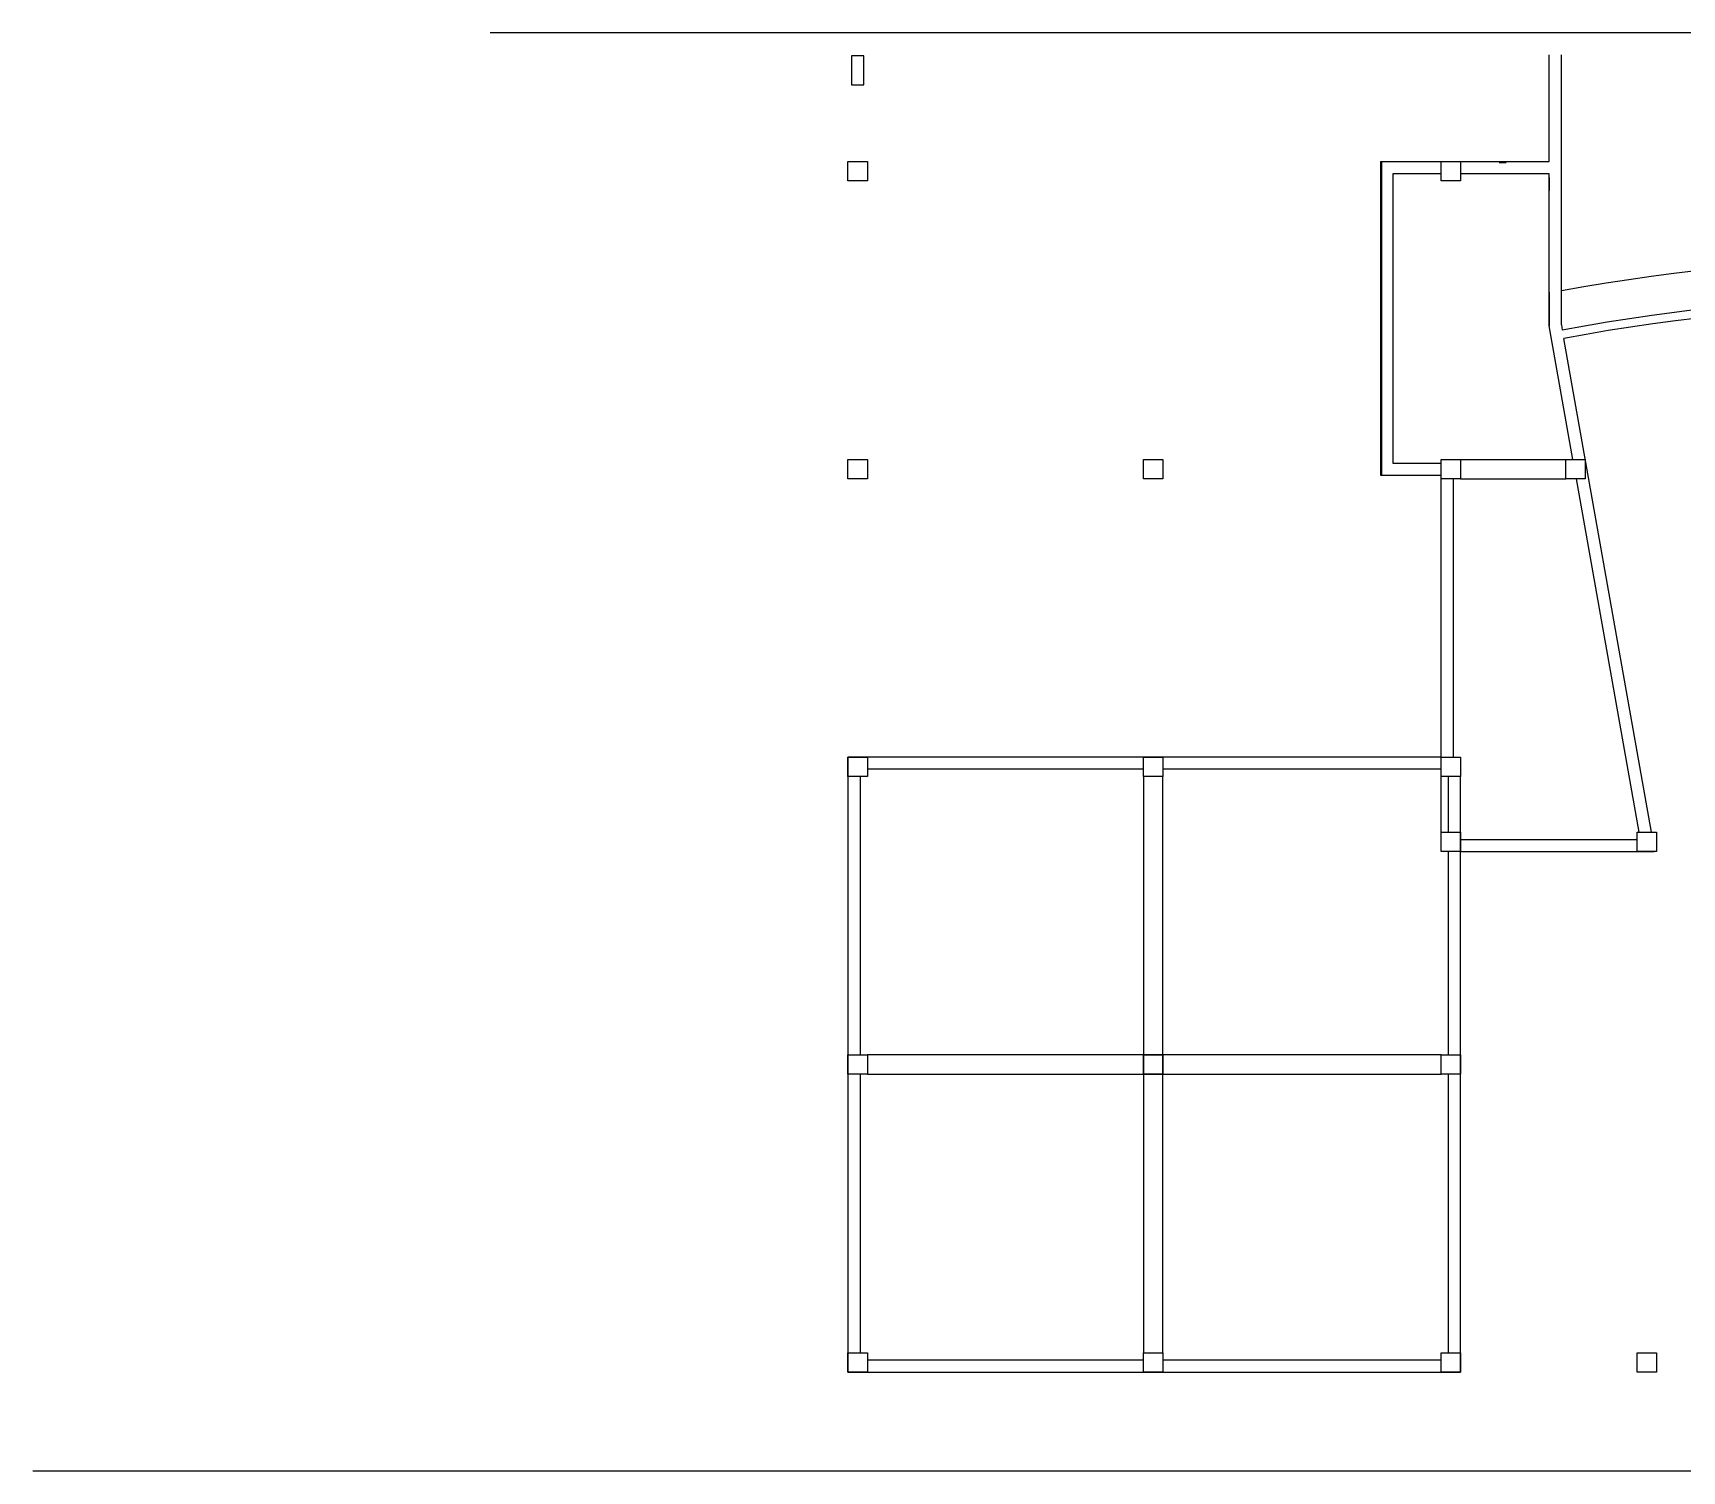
# Model space of a CAD drawing. Header units: inches. Extents: x -1801 to 10077, y -675 to 2295.
# Drawn here: x -1801 to 1605, y -675 to 2295 of the extents above; entities that cross this region are included whole.
import ezdxf

# ---------------------------------------------------------------- set-up
doc = ezdxf.new("R2010")
doc.units = ezdxf.units.IN
doc.layers.add('A4_OP', color=7, linetype='Continuous')

msp = doc.modelspace()

# ---------------------------------------------------------------- linework, layer by layer
for p, q in [((3443.5, 2295.1), (-856.7, 2295.1)), ((1226.6, 2027.9), (1241.6, 2027.9)), ((1147.1, 1414.4), (1364.6, 1414.4)), ((1147.1, 1374.4), (1364.6, 1374.4)), ((492.1, 759.4), (492.1, -430.6)), ((532.1, -430.6), (532.1, 759.4)), ((1107.1, 644.4), (1107.1, 759.4)), ((1107.1, 184.4), (-77.9, 184.4)), ((-77.9, 144.4), (-12.9, 144.4)), ((-12.9, 144.4), (1107.1, 144.4)), ((3443.5, -674.9), (-1801.1, -674.9))]:
    msp.add_line(p, q)
msp.add_arc((2101.7, -2260.2), 4011.2, 79.305, 100.6951)
at = {"layer": 'A4_OP'}
for points in [[(1330.3, 2029.4), (1330.3, 2250.1)], [(1355.3, 1692.5), (1355.3, 2250.1)], [(-85.4, 2247.7), (-110.4, 2247.7)], [(-110.4, 2247.7), (-110.4, 2187.7)], [(-85.4, 2187.7), (-85.4, 2247.7)], [(-110.4, 2187.7), (-85.4, 2187.7)], [(-117.9, 1989.4), (-117.9, 2029.4)], [(-117.9, 2029.4), (-77.9, 2029.4)], [(-77.9, 2029.4), (-77.9, 1989.4)], [(982.1, 2029.4), (982.1, 1381.9)], [(982.1, 2029.4), (1127.1, 2029.4)], [(984.1, 2029.4), (984.1, 1381.9)], [(1107.1, 1989.4), (1107.1, 2029.4)], [(1107.1, 2029.4), (1147.1, 2029.4)], [(1107.1, 1989.4), (1107.1, 2029.4)], [(1107.1, 2029.4), (1147.1, 2029.4)], [(1107.1, 1989.4), (1107.1, 2009.4)], [(1139.6, 2029.4), (1330.3, 2029.4)], [(1147.1, 2029.4), (1147.1, 1989.4)], [(1147.1, 2029.4), (1147.1, 1989.4)], [(1147.1, 2009.4), (1147.1, 1989.4)], [(-77.9, 1989.4), (-117.9, 1989.4)], [(1107.1, 2004.4), (1007.1, 2004.4)], [(1007.1, 2004.4), (1007.1, 1406.9)], [(1147.1, 1989.4), (1107.1, 1989.4)], [(1147.1, 1989.4), (1107.1, 1989.4)], [(1147.1, 1989.4), (1107.1, 1989.4)], [(1330.3, 2004.4), (1147.1, 2004.4)], [(1330.3, 1690.3), (1330.3, 2004.4)], [(1330.3, 1996.9), (1330.3, 1969.6)], [(1330.3, 1759.9), (1330.3, 1690.3)], [(1379.2, 1414.4), (1330.3, 1690.3)], [(1355.3, 1692.5), (1357.3, 1681.3)], [(1407.8, 1396.5), (1360.3, 1664.1)], [(-117.9, 1374.4), (-117.9, 1414.4)], [(-117.9, 1414.4), (-77.9, 1414.4)], [(-77.9, 1414.4), (-77.9, 1374.4)], [(492.1, 1374.4), (492.1, 1414.4)], [(492.1, 1414.4), (532.1, 1414.4)], [(532.1, 1414.4), (532.1, 1374.4)], [(1007.1, 1406.9), (1107.1, 1406.9)], [(1107.1, 1394.4), (1107.1, 1414.4)], [(1107.1, 1414.4), (1147.1, 1414.4)], [(1107.1, 1374.4), (1107.1, 1414.4)], [(1107.1, 1414.4), (1147.1, 1414.4)], [(1107.1, 1374.4), (1107.1, 1414.4)], [(1107.1, 1414.4), (1147.1, 1414.4)], [(1147.1, 1414.4), (1147.1, 1374.4)], [(1147.1, 1414.4), (1147.1, 1374.4)], [(1147.1, 1414.4), (1147.1, 1374.4)], [(1364.6, 1374.4), (1364.6, 1414.4)], [(1364.6, 1374.4), (1364.6, 1414.4)], [(1364.6, 1414.4), (1404.6, 1414.4)], [(1364.6, 1374.4), (1364.6, 1414.4)], [(1364.6, 1414.4), (1404.6, 1414.4)], [(1375.5, 1414.4), (1391.9, 1414.4)], [(1404.6, 1414.4), (1404.6, 1374.4)], [(1404.6, 1414.4), (1404.6, 1374.4)], [(1541.2, 644.4), (1407.8, 1396.5)], [(-77.9, 1374.4), (-117.9, 1374.4)], [(532.1, 1374.4), (492.1, 1374.4)], [(982.1, 1381.9), (1107.1, 1381.9)], [(1107.1, 799.4), (1107.1, 1374.4)], [(1147.1, 1374.4), (1107.1, 1374.4)], [(1147.1, 1374.4), (1107.1, 1374.4)], [(1147.1, 1374.4), (1127.1, 1374.4)], [(1132.1, 1374.4), (1132.1, 799.4)], [(1388.2, 1374.4), (1364.6, 1374.4)], [(1404.6, 1374.4), (1364.6, 1374.4)], [(1404.6, 1374.4), (1364.6, 1374.4)], [(1515.8, 644.4), (1386.3, 1374.4)], [(512.1, 799.4), (-117.9, 799.4)], [(-117.9, 799.4), (-117.9, 164.4)], [(-117.9, 759.4), (-117.9, 799.4)], [(-117.9, 799.4), (-77.9, 799.4)], [(-117.9, 759.4), (-117.9, 799.4)], [(-117.9, 799.4), (-77.9, 799.4)], [(-77.9, 799.4), (-77.9, 759.4)], [(-77.9, 799.4), (-77.9, 759.4)], [(492.1, 759.4), (492.1, 799.4)], [(492.1, 799.4), (532.1, 799.4)], [(492.1, 759.4), (492.1, 799.4)], [(492.1, 799.4), (532.1, 799.4)], [(1107.1, 799.4), (512.1, 799.4)], [(532.1, 799.4), (532.1, 759.4)], [(532.1, 799.4), (532.1, 759.4)], [(1107.1, 759.4), (1107.1, 799.4)], [(1107.1, 799.4), (1147.1, 799.4)], [(1107.1, 759.4), (1107.1, 799.4)], [(1107.1, 799.4), (1147.1, 799.4)], [(1127.1, 799.4), (1147.1, 799.4)], [(1147.1, 799.4), (1147.1, 759.4)], [(1147.1, 799.4), (1147.1, 759.4)], [(1147.1, 799.4), (1147.1, 759.4)], [(-77.9, 759.4), (-117.9, 759.4)], [(-77.9, 759.4), (-117.9, 759.4)], [(-77.9, 759.4), (-97.9, 759.4)], [(-92.9, 759.4), (-92.9, 184.4)], [(-77.9, 779.4), (-77.9, 759.4)], [(492.1, 774.4), (-77.9, 774.4)], [(492.1, 759.4), (492.1, 779.4)], [(532.1, 759.4), (492.1, 759.4)], [(532.1, 759.4), (492.1, 759.4)], [(532.1, 759.4), (492.1, 759.4)], [(532.1, 779.4), (532.1, 759.4)], [(1107.1, 774.4), (532.1, 774.4)], [(1107.1, 759.4), (1107.1, 779.4)], [(1147.1, 759.4), (1107.1, 759.4)], [(1147.1, 759.4), (1107.1, 759.4)], [(1147.1, 759.4), (1107.1, 759.4)], [(1122.1, 644.4), (1122.1, 759.4)], [(1147.1, 164.4), (1147.1, 759.4)], [(1107.1, 604.4), (1107.1, 644.4)], [(1107.1, 644.4), (1147.1, 644.4)], [(1107.1, 604.4), (1107.1, 644.4)], [(1107.1, 644.4), (1147.1, 644.4)], [(1107.1, 604.4), (1107.1, 644.4)], [(1107.1, 644.4), (1147.1, 644.4)], [(1147.1, 644.4), (1147.1, 624.4)], [(1147.1, 644.4), (1147.1, 604.4)], [(1147.1, 644.4), (1147.1, 604.4)], [(1147.1, 629.4), (1512.1, 629.4)], [(1512.1, 624.4), (1512.1, 644.4)], [(1512.1, 644.4), (1528.5, 644.4)], [(1512.1, 604.4), (1512.1, 644.4)], [(1512.1, 644.4), (1552.1, 644.4)], [(1512.1, 604.4), (1512.1, 644.4)], [(1512.1, 644.4), (1552.1, 644.4)], [(1552.1, 644.4), (1552.1, 604.4)], [(1552.1, 644.4), (1552.1, 604.4)], [(1127.1, 604.4), (1107.1, 604.4)], [(1147.1, 604.4), (1107.1, 604.4)], [(1147.1, 604.4), (1107.1, 604.4)], [(1122.1, 184.4), (1122.1, 604.4)], [(1147.1, 604.4), (1547, 604.4)], [(1552.1, 604.4), (1512.1, 604.4)], [(1552.1, 604.4), (1512.1, 604.4)], [(-117.9, 144.4), (-117.9, 184.4)], [(-117.9, 184.4), (-77.9, 184.4)], [(-117.9, 144.4), (-117.9, 184.4)], [(-117.9, 184.4), (-77.9, 184.4)], [(-97.9, 184.4), (-77.9, 184.4)], [(-77.9, 184.4), (-77.9, 144.4)], [(-77.9, 184.4), (-77.9, 144.4)], [(-77.9, 184.4), (-77.9, 144.4)], [(492.1, 144.4), (492.1, 184.4)], [(492.1, 184.4), (532.1, 184.4)], [(492.1, 144.4), (492.1, 184.4)], [(492.1, 184.4), (532.1, 184.4)], [(492.1, 144.4), (492.1, 184.4)], [(492.1, 184.4), (532.1, 184.4)], [(532.1, 184.4), (532.1, 144.4)], [(532.1, 184.4), (532.1, 144.4)], [(532.1, 184.4), (532.1, 144.4)], [(1107.1, 144.4), (1107.1, 184.4)], [(1107.1, 184.4), (1127.1, 184.4)], [(1107.1, 144.4), (1107.1, 184.4)], [(1107.1, 184.4), (1147.1, 184.4)], [(1107.1, 144.4), (1107.1, 184.4)], [(1107.1, 184.4), (1147.1, 184.4)], [(1147.1, 184.4), (1147.1, 144.4)], [(1147.1, 184.4), (1147.1, 144.4)], [(-117.9, 164.4), (-117.9, -470.6)], [(-77.9, 144.4), (-117.9, 144.4)], [(-77.9, 144.4), (-117.9, 144.4)], [(-77.9, 144.4), (-97.9, 144.4)], [(-92.9, 144.4), (-92.9, -430.6)], [(532.1, 144.4), (492.1, 144.4)], [(532.1, 144.4), (492.1, 144.4)], [(532.1, 144.4), (492.1, 144.4)], [(1127.1, 144.4), (1107.1, 144.4)], [(1147.1, 144.4), (1107.1, 144.4)], [(1147.1, 144.4), (1107.1, 144.4)], [(1122.1, -430.6), (1122.1, 144.4)], [(1147.1, -470.6), (1147.1, 164.4)], [(-117.9, -470.6), (-117.9, -430.6)], [(-117.9, -430.6), (-77.9, -430.6)], [(-117.9, -470.6), (-117.9, -430.6)], [(-117.9, -430.6), (-77.9, -430.6)], [(-97.9, -430.6), (-77.9, -430.6)], [(-77.9, -430.6), (-77.9, -450.6)], [(-77.9, -430.6), (-77.9, -470.6)], [(-77.9, -430.6), (-77.9, -470.6)], [(492.1, -450.6), (492.1, -430.6)], [(492.1, -430.6), (532.1, -430.6)], [(492.1, -470.6), (492.1, -430.6)], [(492.1, -430.6), (532.1, -430.6)], [(492.1, -470.6), (492.1, -430.6)], [(492.1, -430.6), (532.1, -430.6)], [(532.1, -430.6), (532.1, -450.6)], [(532.1, -430.6), (532.1, -470.6)], [(532.1, -430.6), (532.1, -470.6)], [(1107.1, -450.6), (1107.1, -430.6)], [(1107.1, -430.6), (1127.1, -430.6)], [(1107.1, -470.6), (1107.1, -430.6)], [(1107.1, -430.6), (1147.1, -430.6)], [(1107.1, -470.6), (1107.1, -430.6)], [(1107.1, -430.6), (1147.1, -430.6)], [(1147.1, -430.6), (1147.1, -470.6)], [(1147.1, -430.6), (1147.1, -470.6)], [(1512.1, -470.6), (1512.1, -430.6)], [(1512.1, -430.6), (1552.1, -430.6)], [(1552.1, -430.6), (1552.1, -470.6)], [(-117.9, -470.6), (512.1, -470.6)], [(-77.9, -470.6), (-117.9, -470.6)], [(-77.9, -470.6), (-117.9, -470.6)], [(-77.9, -445.6), (492.1, -445.6)], [(532.1, -470.6), (492.1, -470.6)], [(532.1, -470.6), (492.1, -470.6)], [(512.1, -470.6), (1147.1, -470.6)], [(532.1, -445.6), (1107.1, -445.6)], [(1147.1, -470.6), (1107.1, -470.6)], [(1147.1, -470.6), (1107.1, -470.6)], [(1552.1, -470.6), (1512.1, -470.6)]]:
    msp.add_lwpolyline(points, dxfattribs=at)
for points in [[(2848, 1762.2, 0.091992), (1355.3, 1762.2)], [(2843, 1664.1, 0.093574), (1360.3, 1664.1)]]:
    msp.add_lwpolyline(points, format="xyb", dxfattribs=at)

doc.saveas('drawing.dxf')
